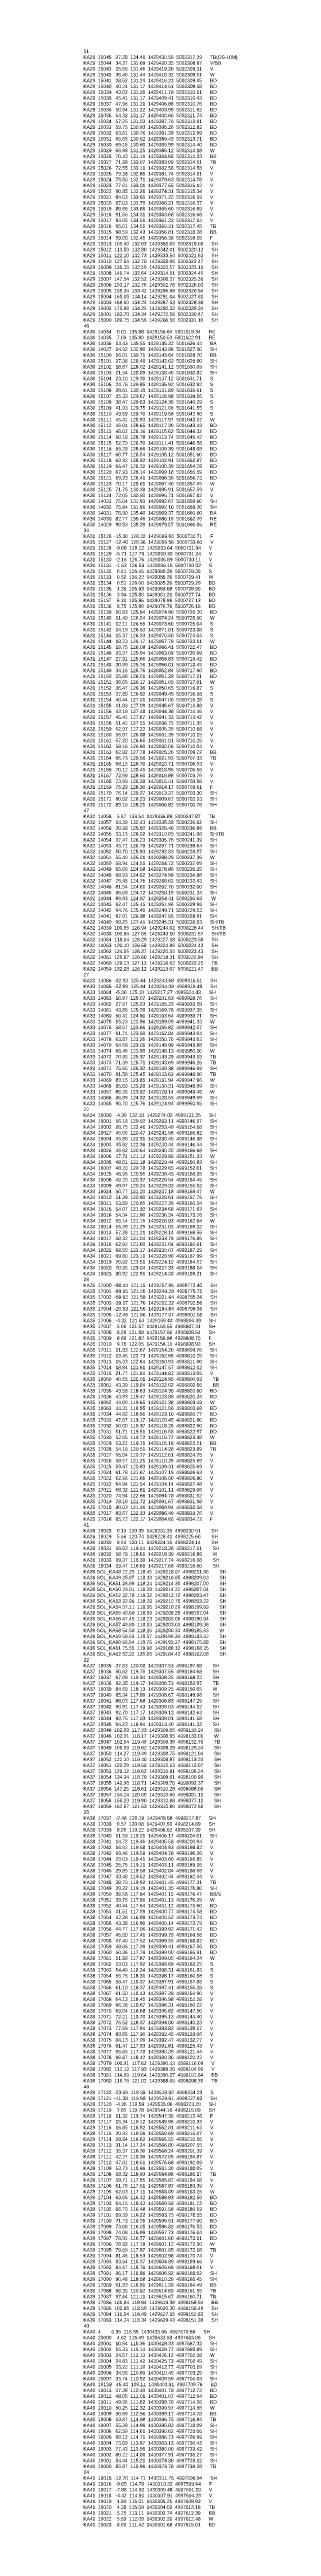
# Model space of a CAD drawing. Header units: millimetres. Extents: x -4102225 to 11595281, y -18031110 to 2286893.
# Drawn here: x 6293416 to 6315495, y 200829 to 555956 of the extents above; entities that cross this region are included whole.
import ezdxf

# ---------------------------------------------------------------- set-up
doc = ezdxf.new("R2010")
doc.units = ezdxf.units.MM
doc.layers.get('0').update_dxf_attribs({"lineweight": 0})
doc.styles.get("Standard").update_dxf_attribs({"font": 'arial.ttf'})

msp = doc.modelspace()

# ---------------------------------------------------------------- texts
at = {"color": 32, "true_color": 0xcd6928}
for s, p in [('51', (6293390, 555456)), ('46', (6293410, 516089)), ('34', (6293389, 486766)), ('47', (6293410, 446599)), ('27', (6293398, 423072)), ('22', (6293398, 403761)), ('28', (6293398, 379373)), ('41', (6293410, 344196)), ('22', (6293398, 324841)), ('25', (6293398, 302985)), ('46', (6293410, 263651)), ('40', (6293410, 229342)), ('24', (6293398, 208361))]:
    msp.add_text(s, height=500, dxfattribs=at).set_placement(p)
at = {"color": 4}
for s, p in [('KA29  15045   27.28  134.41  1429430.56  5002317.39      TB(OS-10M)', (6293367, 554613)), ('KA29  15044   34.37  131.69  1429420.35  5002308.97      V/BB', (6293367, 553771)), ('KA29  15043   35.56  131.46  1429419.20  5002309.31      V', (6293367, 552936)), ('KA29  15042   36.46  131.44  1429418.32  5002309.51      W', (6293367, 552101)), ('KA29  15041   38.52  131.24  1429416.23  5002309.45      BD', (6293367, 551265)), ('KA29  15040   40.24  131.17  1429414.51  5002309.58      BD', (6293367, 550430)), ('KA29  15039   43.02  131.20  1429411.78  5002310.11      BD', (6293367, 549595)), ('KA29  15038   45.41  131.17  1429409.41  5002310.43      BD', (6293367, 548759)), ('KA29  15037   47.96  131.21  1429406.88  5002310.76      BD', (6293367, 547924)), ('KA29  15036   50.94  131.22  1429403.99  5002311.62      BD', (6293367, 547088)), ('KA29  15035   54.32  131.17  1429400.60  5002311.74      BD', (6293367, 546253)), ('KA29  15034   57.25  131.03  1429397.76  5002312.61      BD', (6293367, 545418)), ('KA29  15033   59.75  130.93  1429395.26  5002312.82      BD', (6293367, 544582)), ('KA29  15032   63.61  130.76  1429391.39  5002312.99      BD', (6293367, 543747)), ('KA29  15031   65.65  130.52  1429389.43  5002313.71      BD', (6293367, 542912)), ('KA29  15030   69.16  130.60  1429385.99  5002314.40      BD', (6293367, 542076)), ('KA29  15029   69.98  131.25  1429385.12  5002314.18      W', (6293367, 541241)), ('KA29  15028   70.43  131.19  1429384.68  5002314.23      BB', (6293367, 540405)), ('KA29  15027   71.98  133.07  1429383.09  5002314.11      TB', (6293367, 539570)), ('KA29  15026   72.55  133.11  1429382.58  5002314.56      V', (6293367, 538735)), ('KA29  15025   73.38  132.85  1429381.74  5002314.51      V', (6293367, 537899)), ('KA29  15024   75.50  132.71  1429379.63  5002314.78      V', (6293367, 537064)), ('KA29  15023   77.61  133.01  1429377.55  5002315.12      V', (6293367, 536229)), ('KA29  15022   80.85  133.26  1429374.31  5002315.34      V', (6293367, 535393)), ('KA29  15021   84.03  133.65  1429371.22  5002316.19      V', (6293367, 534558)), ('KA29  15020   87.03  133.79  1429368.21  5002316.37      V', (6293367, 533722)), ('KA29  15019   89.66  133.86  1429365.60  5002316.69      V', (6293367, 532887)), ('KA29  15018   91.56  134.31  1429363.68  5002316.68      V', (6293367, 532052)), ('KA29  15017   94.05  134.51  1429361.23  5002317.14      V', (6293367, 531216)), ('KA29  15016   95.01  134.55  1429360.31  5002317.45      TB', (6293367, 530381)), ('KA29  15015   98.59  132.43  1429356.81  5002318.28      BB', (6293367, 529545)), ('KA29  15014   99.00  132.45  1429356.38  5002318.15      F', (6293367, 528710)), ('KA29  15013  105.40  132.63  1429350.05  5002319.09      SH', (6293367, 527868)), ('KA29  15012  113.50  132.80  1429342.01  5002320.12      SH', (6293367, 527026)), ('KA29  15011  122.10  132.73  1429333.54  5002321.62      SH', (6293367, 526185)), ('KA29  15010  127.64  132.78  1429328.06  5002322.47      SH', (6293367, 525343)), ('KA29  15009  135.15  132.59  1429320.57  5002323.11      SH', (6293367, 524501)), ('KA29  15008  141.74  132.64  1429314.11  5002324.46      SH', (6293367, 523659)), ('KA29  15007  147.54  132.52  1429308.37  5002325.36      SH', (6293367, 522817)), ('KA29  15006  153.17  132.76  1429302.78  5002326.03      SH', (6293367, 521975)), ('KA29  15005  159.34  133.42  1429296.68  5002326.94      SH', (6293367, 521133)), ('KA29  15004  165.05  134.14  1429291.04  5002327.81      SH', (6293367, 520291)), ('KA29  15003  168.60  134.24  1429287.53  5002328.38      SH', (6293367, 519450)), ('KA29  15002  175.88  134.25  1429280.32  5002329.34      SH', (6293367, 518608)), ('KA29  15001  183.70  134.34  1429272.58  5002330.47      SH', (6293367, 517766)), ('KA29  15000  189.75  134.56  1429266.56  5002331.10      SH', (6293367, 516924)), ('KA30  14034    0.01  135.98  1429156.64  5001619.34      RE', (6293367, 515253)), ('KA30  14035    7.06  135.80  1429150.53  5001622.91      RE', (6293367, 514418)), ('KA30  14036   13.43  135.55  1429145.22  5001626.44      BA', (6293367, 513583)), ('KA30  14037   14.92  132.90  1429143.88  5001627.10      SH', (6293367, 512741)), ('KA30  15100   16.01  130.71  1429143.64  5001628.70      BB', (6293367, 511905)), ('KA30  15101   17.36  128.48  1429142.62  5001629.60      SH', (6293367, 511063)), ('KA30  15102   18.87  128.02  1429141.12  5001630.09      SH', (6293367, 510222)), ('KA30  15103   21.54  128.89  1429138.40  5001630.82      SH', (6293367, 509380)), ('KA30  15104   23.10  129.30  1429137.12  5001631.71      S', (6293367, 508538)), ('KA30  15105   24.76  129.85  1429135.92  5001632.92      S', (6293367, 507696)), ('KA30  15106   29.61  130.10  1429131.89  5001635.61      S', (6293367, 506854)), ('KA30  15107   35.33  129.67  1429126.98  5001638.56      S', (6293367, 506012)), ('KA30  15108   38.47  129.83  1429124.36  5001640.29      S', (6293367, 505170)), ('KA30  15109   41.93  129.75  1429121.06  5001641.55      S', (6293367, 504329)), ('KA30  15110   43.69  129.70  1429119.58  5001642.50      S', (6293367, 503487)), ('KA30  15111   45.41  128.93  1429117.97  5001643.17      W', (6293367, 502651)), ('KA30  15112   46.04  128.65  1429117.39  5001643.43      BD', (6293367, 501816)), ('KA30  15113   48.02  128.16  1429115.62  5001644.32      BD', (6293367, 500981)), ('KA30  15114   50.19  128.78  1429113.74  5001645.42      BD', (6293367, 500145)), ('KA30  15115   52.79  128.70  1429111.41  5001646.58      BD', (6293367, 499310)), ('KA30  15116   55.29  128.66  1429109.39  5001648.08      BD', (6293367, 498474)), ('KA30  15117   60.77  128.54  1429105.12  5001651.60      BD', (6293367, 497639)), ('KA30  15118   63.32  128.32  1429102.91  5001652.87      BD', (6293367, 496804)), ('KA30  15119   66.47  128.32  1429100.39  5001654.78      BD', (6293367, 495968)), ('KA30  15120   67.93  128.14  1429099.18  5001655.59      BD', (6293367, 495133)), ('KA30  15121   69.23  128.41  1429098.36  5001656.73      BD', (6293367, 494298)), ('KA30  15123   70.17  128.61  1429097.40  5001657.45      W', (6293367, 493462)), ('KA30  15125   71.76  130.38  1429095.91  5001657.59      V', (6293367, 492627)), ('KA30  15124   72.05  130.50  1429095.71  5001657.82      V', (6293367, 491791)), ('KA30  14033   75.04  131.93  1429092.67  5001658.60      SH', (6293367, 490950)), ('KA30  14032   75.84  131.91  1429092.10  5001659.20      SH', (6293367, 490108)), ('KA30  14031   78.90  135.40  1429089.37  5001660.60      BA', (6293367, 489272)), ('KA30  14030   82.77  135.46  1429086.16  5001662.76      RE', (6293367, 488437)), ('KA30  14029   90.53  135.39  1429079.57  5001666.86      RE', (6293367, 487602)), ('KA31  15126  -15.30  128.32  1429099.60  5000733.71      F', (6293367, 485931)), ('KA31  15127  -12.40  128.36  1429096.56  5000733.60      V', (6293367, 485095)), ('KA31  15128   -9.08  128.22  1429093.64  5000731.94      V', (6293367, 484260)), ('KA31  15129   -5.71  127.73  1429090.30  5000731.24      V', (6293367, 483425)), ('KA31  15130   -2.16  126.76  1429086.89  5000730.11      V', (6293367, 482589)), ('KA31  15131   -1.53  126.53  1429086.15  5000730.02      S', (6293367, 481747)), ('KA31  15132    0.41  126.45  1429085.39  5000729.38      S', (6293367, 480906)), ('KA31  15133    0.50  126.22  1429085.26  5000729.41      W', (6293367, 480070)), ('KA31  15134    0.51  126.00  1429085.29  5000729.29      BD', (6293367, 479235)), ('KA31  15135    1.39  125.93  1429083.68  5000728.99      BD', (6293367, 478399)), ('KA31  15136    3.94  125.80  1429081.31  5000727.74      BD', (6293367, 477564)), ('KA31  15137    6.34  125.85  1429078.99  5000727.13      BD', (6293367, 476729)), ('KA31  15138    8.75  125.90  1429076.76  5000726.18      BD', (6293367, 475893)), ('KA31  15139   10.83  125.94  1429074.90  5000725.20      BD', (6293367, 475058)), ('KA31  15140   11.49  126.24  1429074.24  5000725.10      W', (6293367, 474222)), ('KA31  15141   12.11  126.55  1429073.60  5000725.04      S', (6293367, 473381)), ('KA31  15142   14.19  126.53  1429071.81  5000723.88      S', (6293367, 472539)), ('KA31  15143   15.37  126.33  1429070.50  5000724.04      S', (6293367, 471697)), ('KA31  15144   18.23  126.17  1429067.79  5000723.11      W', (6293367, 470862)), ('KA31  15145   19.75  126.08  1429066.41  5000722.47      BD', (6293367, 470026)), ('KA31  15146   23.37  125.94  1429063.09  5000720.99      BD', (6293367, 469191)), ('KA31  15147   27.91  125.66  1429058.83  5000719.42      BD', (6293367, 468355)), ('KA31  15148   30.89  125.76  1429056.01  5000718.45      BD', (6293367, 467520)), ('KA31  15149   34.16  125.76  1429052.84  5000717.60      BD', (6293367, 466685)), ('KA31  15150   35.66  126.01  1429051.39  5000717.21      BD', (6293367, 465849)), ('KA31  15151   36.05  126.17  1429051.05  5000717.01      W', (6293367, 465014)), ('KA31  15152   36.47  126.36  1429050.65  5000716.87      S', (6293367, 464172)), ('KA31  15153   37.80  126.92  1429049.49  5000716.18      S', (6293367, 463330)), ('KA31  15154   40.44  127.01  1429047.00  5000715.28      S', (6293367, 462488)), ('KA31  15155   41.83  127.09  1429045.67  5000714.88      V', (6293367, 461653)), ('KA31  15156   43.19  127.48  1429044.38  5000714.46      V', (6293367, 460818)), ('KA31  15157   46.41  127.67  1429041.33  5000713.42      V', (6293367, 459982)), ('KA31  15158   51.42  127.55  1429036.75  5000711.35      V', (6293367, 459147)), ('KA31  15159   52.97  127.22  1429035.35  5000710.68      V', (6293367, 458311)), ('KA31  15160   56.87  126.88  1429031.39  5000710.15      V', (6293367, 457476)), ('KA31  15161   57.20  126.65  1429031.01  5000710.25      V', (6293367, 456641)), ('KA31  15162   58.16  126.60  1429030.06  5000710.04      V', (6293367, 455805)), ('KA31  15163   62.82  127.78  1429025.26  5000709.72      BB', (6293367, 454970)), ('KA31  15164   66.73  128.56  1429021.93  5000707.33      TB', (6293367, 454134)), ('KA31  15165   68.15  128.70  1429020.71  5000706.53      V', (6293367, 453299)), ('KA31  15166   70.12  128.45  1429018.96  5000705.56      V', (6293367, 452464)), ('KA31  15167   72.69  128.50  1429016.88  5000703.76      V', (6293367, 451628)), ('KA31  15168   73.99  128.28  1429015.41  5000703.98      V', (6293367, 450793)), ('KA31  15169   75.29  128.30  1429014.17  5000703.61      F', (6293367, 449958)), ('KA31  15170   76.14  128.27  1429013.37  5000703.30      SH', (6293367, 449116)), ('KA31  15171   80.02  128.23  1429009.67  5000702.13      SH', (6293367, 448274)), ('KA31  15172   83.16  128.21  1429006.82  5000700.78      SH', (6293367, 447432)), ('KA32  14058    5.67  133.54  1429336.89  5000247.87      TB', (6293367, 445763)), ('KA32  14057   14.39  132.43  1429335.38  5000236.62      SH', (6293367, 444921)), ('KA32  14056   20.99  125.92  1429325.40  5000236.88      BB', (6293367, 444086)), ('KA32  14055   33.15  126.02  1429310.05  5000241.98      SH/TB', (6293367, 443244)), ('KA32  14054   37.47  126.23  1429305.76  5000241.39      SH', (6293367, 442402)), ('KA32  14053   45.71  126.79  1429297.71  5000239.64      SH', (6293367, 441560)), ('KA32  14052   50.70  125.93  1429292.83  5000238.57      SH', (6293367, 440719)), ('KA32  14051   55.40  125.01  1429288.29  5000237.36      W', (6293367, 439883)), ('KA32  14050   58.94  124.55  1429284.72  5000237.09      SH', (6293367, 439041)), ('KA32  14049   65.06  124.58  1429278.86  5000235.25      SH', (6293367, 438200)), ('KA32  14048   68.93  124.82  1429274.98  5000234.88      SH', (6293367, 437358)), ('KA32  14047   75.45  124.76  1429268.62  5000233.43      SH', (6293367, 436516)), ('KA32  14046   81.54  124.61  1429262.70  5000232.00      SH', (6293367, 435674)), ('KA32  14045   86.09  124.72  1429258.19  5000231.34      SH', (6293367, 434832)), ('KA32  14044   89.93  124.97  1429254.41  5000230.63       W', (6293367, 433997)), ('KA32  14043   92.47  125.45  1429251.96  5000229.96      SH', (6293367, 433155)), ('KA32  14042   94.76  125.40  1429249.71  5000229.53      SH', (6293367, 432313)), ('KA32  14041   97.01  126.38  1429247.56  5000228.81      SH', (6293367, 431471)), ('KA32  14040   99.25  127.41  1429245.31  5000228.63      SH/TB', (6293367, 430629)), ('KA32  14039  100.55  126.94  1429244.02  5000228.44      SH/TB', (6293367, 429787)), ('KA32  14038  100.84  127.06  1429243.10  5000231.67      SH/TB', (6293367, 428946)), ('KA32  14064  118.04  126.29  1429227.18  5000223.58      SH', (6293367, 428104)), ('KA32  14063  120.10  126.58  1429224.89  5000224.43      SH', (6293367, 427262)), ('KA32  14062  124.55  126.27  1429220.55  5000223.43      SH', (6293367, 426420)), ('KA32  14061  126.87  126.60  1429218.31  5000222.84      SH', (6293367, 425578)), ('KA32  14060  129.23  127.13  1429216.02  5000222.25      TB', (6293367, 424743)), ('KA32  14059  132.28  126.12  1429213.07  5000221.47      BB', (6293367, 423907)), ('KA33  14086  -32.93  125.44  1429243.68  4999916.51      SH', (6293367, 422230)), ('KA33  14085  -22.89  125.44  1429234.09  4999919.49      SH', (6293367, 421388)), ('KA33  14084   -5.36  125.10  1429217.27  4999924.43      SH', (6293367, 420546)), ('KA33  14083   10.87  125.07  1429201.63  4999928.76      SH', (6293367, 419705)), ('KA33  14082   27.97  125.23  1429185.23  4999933.59      SH', (6293367, 418863)), ('KA33  14081   43.86  125.39  1429169.78  4999937.35      SH', (6293367, 418021)), ('KA33  14080   50.41  124.90  1429163.64  4999939.71      SH', (6293367, 417179)), ('KA33  14075   55.23  123.96  1429159.09  4999941.33      W', (6293367, 416344)), ('KA33  14076   58.57  123.66  1429155.82  4999942.07      SH', (6293367, 415502)), ('KA33  14077   61.71  123.50  1429152.84  4999943.04      SH', (6293367, 414660)), ('KA33  14078   63.87  123.26  1429150.76  4999943.63      SH', (6293367, 413818)), ('KA33  14079   64.68  123.05  1429149.99  4999943.88      SH', (6293367, 412976)), ('KA33  14074   68.46  123.99  1429148.13  4999950.20      W', (6293367, 412141)), ('KA33  14072   70.95  125.37  1429143.29  4999943.15      TB', (6293367, 411305)), ('KA33  14073   71.39  125.71  1429143.69  4999946.26      TB', (6293367, 410470)), ('KA33  14071   75.65  125.32  1429139.38  4999946.69      SH', (6293367, 409628)), ('KA33  14070   81.58  125.45  1429133.62  4999948.10      TB', (6293367, 408793)), ('KA33  14069   83.15  123.85  1429131.94  4999947.96      W', (6293367, 407957)), ('KA33  14068   85.00  123.28  1429130.31  4999948.99      SH', (6293367, 407116)), ('KA33  14067   86.26  123.92  1429129.14  4999949.46      W', (6293367, 406280)), ('KA33  14066   86.89  124.32  1429128.55  4999949.69      SH', (6293367, 405438)), ('KA33  14065   90.70  125.76  1429124.94  4999950.95      SH', (6293367, 404596)), ('KA34  18000   -4.39  132.10  1429274.02  4999131.25      SH', (6293367, 402919)), ('KA34  18001   16.18  129.02  1429263.11  4999146.57      SH', (6293367, 402077)), ('KA34  18002   28.75  122.46  1429253.49  4999154.68      SH', (6293367, 401235)), ('KA34  18027   45.06  120.47  1429241.58  4999165.82      SH', (6293367, 400394)), ('KA34  18004   45.80  122.31  1429230.45  4999146.38      SH', (6293367, 399552)), ('KA34  18003   45.82  122.36  1429230.44  4999146.44      SH', (6293367, 398710)), ('KA34  18026   46.62  120.64  1429240.25  4999166.68      SH', (6293367, 397868)), ('KA34  18006   47.74  121.12  1429229.86  4999151.23      W', (6293367, 397033)), ('KA34  18005   48.01  121.18  1429229.44  4999150.83      SH', (6293367, 396191)), ('KA34  18007   48.20  120.78  1429229.65  4999152.01      SH', (6293367, 395349)), ('KA34  18025   48.96  120.95  1429238.43  4999168.15      SH', (6293367, 394507)), ('KA34  18008   49.20  120.37  1429229.54  4999154.49      SH', (6293367, 393665)), ('KA34  18009   49.97  120.24  1429229.32  4999155.92      SH', (6293367, 392823)), ('KA34  18024   50.77  121.20  1429237.18  4999169.47      W', (6293367, 391988)), ('KA34  18010   51.39  120.60  1429228.61  4999157.76      SH', (6293367, 391146)), ('KA34  18011   53.59  120.85  1429227.39  4999160.24      SH', (6293367, 390304)), ('KA34  18015   54.07  121.32  1429234.68  4999171.63      SH', (6293367, 389462)), ('KA34  18016   54.34  121.90  1429236.34  4999173.78      SH', (6293367, 388621)), ('KA34  18012   55.14  121.15  1429226.93  4999162.64      W', (6293367, 387785)), ('KA34  18014   55.39  121.29  1429231.05  4999169.32      SH', (6293367, 386943)), ('KA34  18013   57.28  121.21  1429228.14  4999168.56      SH', (6293367, 386101)), ('KA34  18017   58.32  121.04  1429233.79  4999176.86      SH', (6293367, 385260)), ('KA34  18018   62.92  121.60  1429231.04  4999180.61      SH', (6293367, 384418)), ('KA34  18022   68.50  123.17  1429230.07  4999187.29      SH', (6293367, 383576)), ('KA34  18021   69.80  123.11  1429228.90  4999187.99      SH', (6293367, 382734)), ('KA34  18019   70.62  123.51  1429224.12  4999184.57      SH', (6293367, 381892)), ('KA34  18020   70.95  123.04  1429227.33  4999188.14      SH', (6293367, 381050)), ('KA34  18023   80.92  122.91  1429214.38  4999189.21      SH', (6293367, 380208)), ('KA35  17000  -98.44  121.15  1429257.95  4998772.40      SH', (6293367, 378531)), ('KA35  17001  -89.16  121.26  1429249.29  4998775.75      SH', (6293367, 377689)), ('KA35  17002  -59.92  121.58  1429221.64  4998785.26      SH', (6293367, 376847)), ('KA35  17003  -39.17  121.76  1429202.22  4998792.56      SH', (6293367, 376006)), ('KA35  17004  -20.53  121.55  1429184.84  4998799.35      SH', (6293367, 375164)), ('KA35  17005  -12.46  121.66  1429177.07  4998801.58      SH', (6293367, 374322)), ('KA35  17006   -4.32  121.63  1429169.43  4998804.39      SH', (6293367, 373480)), ('KA35  17007    5.06  121.57  1429160.55  4998807.41      SH', (6293367, 372638)), ('KA35  17008    8.26  121.68  1429157.56  4998808.54      SH', (6293367, 371796)), ('KA35  17009    8.88  121.82  1429156.98  4998808.75      F', (6293367, 370961)), ('KA35  17010    9.76  122.05  1429156.11  4998808.93      SH', (6293367, 370119)), ('KA35  17011   11.83  122.67  1429154.20  4998809.76      SH', (6293367, 369277)), ('KA35  17012   13.45  122.73  1429152.66  4998810.25      SH', (6293367, 368435)), ('KA35  17013   15.33  122.64  1429150.93  4998811.00      SH', (6293367, 367593)), ('KA35  17014   18.84  121.61  1429147.57  4998812.02      SH', (6293367, 366752)), ('KA35  17015   21.77  121.84  1429144.83  4998813.06      V', (6293367, 365916)), ('KA35  18060   40.65  122.01  1429124.95  4998800.93        TB', (6293367, 365081)), ('KA35  18061   43.39  119.84  1429122.02  4998802.86        BB', (6293367, 364245)), ('KA35  17035   43.58  118.63  1429124.36  4998820.60      BD', (6293367, 363410)), ('KA35  17036   43.93  119.47  1429123.86  4998820.24      BD', (6293367, 362575)), ('KA35  18062   44.00  119.65  1429121.38  4998803.43      W', (6293367, 361739)), ('KA35  18063   44.31  118.95  1429121.06  4998803.68      BD', (6293367, 360904)), ('KA35  17034   44.82  118.91  1429123.10  4998820.77      BD', (6293367, 360069)), ('KA35  17033   47.67  119.17  1429120.45  4998821.80      BD', (6293367, 359233)), ('KA35  17032   50.00  119.37  1429118.26  4998822.60      BD', (6293367, 358398)), ('KA35  17031   51.71  119.51  1429116.58  4998822.97      BD', (6293367, 357562)), ('KA35  17030   52.65  119.72  1429115.72  4998823.38      W', (6293367, 356727)), ('KA35  17029   53.21  119.71  1429115.18  4998823.51      BB', (6293367, 355892)), ('KA35  17028   54.18  120.51  1429114.28  4998823.89      TB', (6293367, 355056)), ('KA35  17027   56.04  120.77  1429112.61  4998824.75      V', (6293367, 354221)), ('KA35  17026   58.57  121.21  1429110.26  4998825.69      V', (6293367, 353386)), ('KA35  17025   59.47  120.83  1429109.31  4998825.69      V', (6293367, 352550)), ('KA35  17024   61.78  121.67  1429107.19  4998826.63      V', (6293367, 351715)), ('KA35  17023   62.96  121.66  1429106.00  4998826.80      V', (6293367, 350879)), ('KA35  17022   64.94  121.54  1429104.14  4998827.48      V', (6293367, 350044)), ('KA35  17021   68.32  121.81  1429101.11  4998829.06      V', (6293367, 349209)), ('KA35  17020   74.94  122.66  1429094.78  4998831.02      V', (6293367, 348373)), ('KA35  17019   78.19  121.72  1429091.67  4998831.98      V', (6293367, 347538)), ('KA35  17018   80.03  121.46  1429089.94  4998832.58      V', (6293367, 346702)), ('KA35  17017   83.67  122.33  1429086.49  4998833.76      V', (6293367, 345867)), ('KA35  17016   85.72  122.17  1429084.66  4998834.72      F', (6293367, 345032)), ('KA36  18028    0.13  120.39  1429231.35  4998230.51        SH', (6293367, 343354)), ('KA36  18029    5.66  120.74  1429228.41  4998225.60        SH', (6293367, 342513)), ('KA36  18030    9.63  120.11  1429224.10  4998224.14        SH', (6293367, 341671)), ('KA36  18031   18.63  119.44  1429218.36  4998217.11        SH', (6293367, 340829)), ('KA36  18032   18.79  118.61  1429218.39  4998216.86        W', (6293367, 339994)), ('KA36  18033   19.37  118.38  1429217.74  4998216.68        SH', (6293367, 339152)), ('KA36  18034   19.47  118.69  1429217.68  4998216.60        SH', (6293367, 338310)), ('KA36 SOL_KA48 22.25  118.45  1429218.97  4998211.96        SH', (6293367, 337468)), ('KA36 SOL_KA49 25.97  118.33  1429216.65  4998209.03        SH', (6293367, 336625)), ('KA36 SOL_KA51 28.99  118.24  1429214.30  4998207.00        SH', (6293367, 335783)), ('KA36 SOL_KA50 29.01  118.28  1429214.22  4998207.04        SH', (6293367, 334941)), ('KA36 SOL_KA52 32.78  118.32  1429212.72  4998203.47        SH', (6293367, 334099)), ('KA36 SOL_KA53 32.96  118.29  1429212.76  4998203.22        SH', (6293367, 333257)), ('KA36 SOL_KA54 37.11  118.36  1429210.29  4998199.89        SH', (6293367, 332414)), ('KA36 SOL_KA55 40.60  118.59  1429208.28  4998197.04        SH', (6293367, 331572)), ('KA36 SOL_KA56 47.45  118.23  1429205.06  4998190.94        SH', (6293367, 330730)), ('KA36 SOL_KA57 49.90  118.13  1429203.03  4998189.36        SH', (6293367, 329888)), ('KA36 SOL_KA58 54.50  118.25  1429200.33  4998185.63        W', (6293367, 329046)), ('KA36 SOL_KA59 58.63  119.57  1429196.34  4998183.42        SH', (6293367, 328203)), ('KA36 SOL_KA60 66.54  119.76  1429193.27  4998175.88        SH', (6293367, 327361)), ('KA36 SOL_KA61 75.55  119.98  1429188.32  4998168.35        SH', (6293367, 326519)), ('KA36 SOL_KA62 82.92  120.08  1429184.42  4998162.08        SH', (6293367, 325677)), ('KA37  18035   37.63  120.08  1429307.53  4998197.68        SH', (6293367, 324000)), ('KA37  18036   50.62  119.75  1429307.56  4998184.68        SH', (6293367, 323158)), ('KA37  18037   67.09  119.34  1429308.25  4998168.22        SH', (6293367, 322316)), ('KA37  18038   82.35  119.17  1429308.73  4998152.97        TB', (6293367, 321480)), ('KA37  18039   84.69  118.13  1429309.25  4998150.65        W', (6293367, 320645)), ('KA37  18040   85.34  117.99  1429308.67  4998149.98        SH', (6293367, 319803)), ('KA37  18041   88.03  117.68  1429308.83  4998147.29        SH', (6293367, 318961)), ('KA37  18042   90.81  117.43  1429309.03  4998144.52        SH', (6293367, 318119)), ('KA37  18043   92.70  117.17  1429309.13  4998142.63        SH', (6293367, 317278)), ('KA37  18044   93.75  117.03  1429309.01  4998141.58        SH', (6293367, 316436)), ('KA37  18045   94.23  116.94  1429313.40  4998141.32        SH', (6293367, 315594)), ('KA37  18048  102.08  117.33  1429309.05  4998133.24        SH', (6293367, 314752)), ('KA37  18046  102.31  118.17  1429308.95  4998133.01        W', (6293367, 313917)), ('KA37  18047  102.54  119.49  1429309.36  4998132.79        TB', (6293367, 313081)), ('KA37  18049  106.09  119.62  1429309.29  4998129.24        SH', (6293367, 312239)), ('KA37  18050  114.27  119.49  1429308.75  4998121.04        SH', (6293367, 311398)), ('KA37  18052  122.10  119.40  1429309.87  4998113.24        SH', (6293367, 310556)), ('KA37  18051  122.28  119.58  1429310.13  4998113.07        SH', (6293367, 309714)), ('KA37  18053  129.12  118.62  1429310.81  4998106.24        SH', (6293367, 308872)), ('KA37  18054  134.34  118.79  1429309.61  4998100.99        SH', (6293367, 308030)), ('KA37  18055  142.96  118.71  1429309.76  4998092.37        SH', (6293367, 307188)), ('KA37  18056  147.25  118.61  1429310.28  4998088.09        SH', (6293367, 306346)), ('KA37  18057  154.24  120.00  1429310.66  4998081.11        SH', (6293367, 305505)), ('KA37  18058  158.23  119.90  1429310.88  4998077.12        SH', (6293367, 304663)), ('KA37  18059  162.67  121.53  1429310.80  4998072.68        SH', (6293367, 303821)), ('KA38  17037   -2.48  120.19  1429408.58  4998217.87      SH', (6293367, 302144)), ('KA38  17038    0.57  120.08  1429407.93  4998214.89      SH', (6293367, 301302)), ('KA38  17039    8.20  119.22  1429406.52  4998207.39      SH', (6293367, 300460)), ('KA38  17040   11.59  119.21  1429406.17  4998204.01      SH', (6293367, 299618)), ('KA38  17041   14.72  119.46  1429405.58  4998200.94      V', (6293367, 298783)), ('KA38  17042   16.92  119.58  1429404.93  4998198.82      V', (6293367, 297947)), ('KA38  17043   19.46  119.58  1429404.78  4998196.26      V', (6293367, 297112)), ('KA38  17044   23.03  119.41  1429403.60  4998192.85      V', (6293367, 296276)), ('KA38  17045   26.75  119.11  1429403.11  4998189.16      V', (6293367, 295441)), ('KA38  17046   29.85  119.58  1429402.84  4998186.06      V', (6293367, 294606)), ('KA38  17047   33.48  119.52  1429402.44  4998182.44      V', (6293367, 293770)), ('KA38  17048   38.70  119.92  1429401.45  4998177.31      TB', (6293367, 292935)), ('KA38  17049   39.22  119.19  1429401.35  4998176.80      SH', (6293367, 292093)), ('KA38  17050   39.58  117.94  1429401.15  4998176.47      BB/S', (6293367, 291251)), ('KA38  17051   39.76  117.91  1429401.13  4998176.29      W', (6293367, 290416)), ('KA38  17052   40.44  117.64  1429401.12  4998175.60      BD', (6293367, 289580)), ('KA38  17053   41.51  117.39  1429400.77  4998174.58      BD', (6293367, 288745)), ('KA38  17054   42.38  116.99  1429400.52  4998173.74      BD', (6293367, 287910)), ('KA38  17055   43.38  116.90  1429400.14  4998172.79      BD', (6293367, 287074)), ('KA38  17056   44.77  117.06  1429399.92  4998171.42      BD', (6293367, 286239)), ('KA38  17057   46.60  117.41  1429399.79  4998169.58      BD', (6293367, 285404)), ('KA38  17058   47.40  117.52  1429399.55  4998168.82      BD', (6293367, 284568)), ('KA38  17059   48.66  117.39  1429399.41  4998167.56      BD', (6293367, 283733)), ('KA38  17060   50.36  117.76  1429399.00  4998165.91      BD', (6293367, 282897)), ('KA38  17061   51.99  117.87  1429399.05  4998164.24      W', (6293367, 282062)), ('KA38  17062   53.03  117.92  1429398.69  4998163.25      S', (6293367, 281220)), ('KA38  17063   54.49  118.24  1429398.31  4998161.83      S', (6293367, 280378)), ('KA38  17064   55.75  118.31  1429398.17  4998160.58      S', (6293367, 279536)), ('KA38  17065   58.47  118.37  1429397.91  4998157.86      S', (6293367, 278695)), ('KA38  17066   61.10  118.37  1429397.41  4998155.28      S', (6293367, 277853)), ('KA38  17067   61.50  118.43  1429397.28  4998154.90      V', (6293367, 277017)), ('KA38  17068   64.13  118.45  1429396.98  4998152.28      V', (6293367, 276182)), ('KA38  17069   66.28  118.67  1429396.31  4998150.22      V', (6293367, 275347)), ('KA38  17070   69.04  118.68  1429395.82  4998147.50      V', (6293367, 274511)), ('KA38  17071   72.21  118.70  1429395.13  4998144.40      V', (6293367, 273676)), ('KA38  17072   76.52  118.37  1429394.00  4998140.23      V', (6293367, 272840)), ('KA38  17073   77.59  117.94  1429393.82  4998139.17      V', (6293367, 272005)), ('KA38  17074   83.85  117.30  1429392.45  4998133.06      V', (6293367, 271170)), ('KA38  17075   84.13  117.09  1429392.47  4998132.77      V', (6293367, 270334)), ('KA38  17076   91.47  117.33  1429391.81  4998125.43      V', (6293367, 269499)), ('KA38  17077   95.65  117.78  1429390.39  4998121.44      V', (6293367, 268664)), ('KA38  17078   96.87  118.42  1429390.30  4998120.22      V', (6293367, 267828)), ('KA38  17079  100.91  117.62  1429390.43  4998116.09      V', (6293367, 266993)), ('KA38  17082  112.13  117.93  1429389.20  4998104.91      V', (6293367, 266157)), ('KA38  17081  114.99  119.64  1429390.27  4998101.84      BB', (6293367, 265322)), ('KA38  17080  118.78  121.02  1429388.05  4998098.36      TB', (6293367, 264487)), ('KA39  17122  -23.09  119.39  1429519.92  4998234.23      S', (6293367, 262809)), ('KA39  17121  -11.38  119.59  1429529.61  4998227.63      SH', (6293367, 261968)), ('KA39  17120   -4.36  119.59  1429535.06  4998223.20      SH', (6293367, 261126)), ('KA39  17119    7.85  119.78  1429544.16  4998215.09      SH', (6293367, 260284)), ('KA39  17118   11.32  119.74  1429547.36  4998213.48      F', (6293367, 259448)), ('KA39  17117   15.34  119.12  1429549.96  4998210.33      V', (6293367, 258613)), ('KA39  17116   16.85  118.82  1429552.81  4998211.63      V', (6293367, 257778)), ('KA39  17115   20.92  119.06  1429558.69  4998215.07      V', (6293367, 256942)), ('KA39  17114   28.84  118.62  1429565.55  4998210.56      V', (6293367, 256107)), ('KA39  17113   31.14  117.24  1429566.80  4998207.55      V', (6293367, 255272)), ('KA39  17112   35.37  118.30  1429568.24  4998201.39      V', (6293367, 254436)), ('KA39  17111   42.27  118.36  1429572.09  4998194.87      V', (6293367, 253601)), ('KA39  17110   47.61  118.51  1429576.68  4998192.09      V', (6293367, 252765)), ('KA39  17109   53.73  118.66  1429581.30  4998188.05      V', (6293367, 251930)), ('KA39  17108   58.32  118.93  1429584.88  4998185.17      TB', (6293367, 251095)), ('KA39  17107   59.71  117.95  1429585.87  4998184.18      V', (6293367, 250259)), ('KA39  17106   61.78  117.51  1429587.87  4998183.39      V', (6293367, 249424)), ('KA39  17105   62.03  117.11  1429588.00  4998183.15      W', (6293367, 248589)), ('KA39  17104   63.05  116.42  1429588.83  4998182.56      BD', (6293367, 247753)), ('KA39  17103   64.15  116.43  1429589.58  4998181.72      BD', (6293367, 246918)), ('KA39  17102   66.70  116.48  1429591.58  4998180.13      BD', (6293367, 246082)), ('KA39  17101   69.39  116.22  1429593.75  4998178.55      BD', (6293367, 245247)), ('KA39  17100   71.73  116.26  1429595.51  4998177.00      BD', (6293367, 244412)), ('KA39  17099   73.06  116.05  1429596.82  4998176.53      BD', (6293367, 243576)), ('KA39  17098   74.08  115.99  1429597.73  4998176.04      BD', (6293367, 242741)), ('KA39  17097   78.91  116.77  1429601.60  4998173.11      BD', (6293367, 241906)), ('KA39  17096   78.92  117.19  1429601.12  4998172.50      W', (6293367, 241070)), ('KA39  17095   79.69  117.97  1429601.85  4998172.18      TB', (6293367, 240235)), ('KA39  17094   81.46  118.53  1429602.98  4998170.74      V', (6293367, 239399)), ('KA39  17093   83.64  118.37  1429604.89  4998169.66      V', (6293367, 238564)), ('KA39  17092   84.67  118.76  1429605.69  4998169.01      V', (6293367, 237729)), ('KA39  17091   86.17  118.86  1429606.82  4998168.02      SH', (6293367, 236887)), ('KA39  17090   90.48  118.58  1429610.29  4998165.45      SH', (6293367, 236045)), ('KA39  17089   91.93  118.91  1429611.38  4998164.49      BB', (6293367, 235210)), ('KA39  17088   96.35  120.92  1429614.69  4998161.55      TB', (6293367, 234374)), ('KA39  17087   97.64  121.11  1429615.67  4998160.71      TB', (6293367, 233539)), ('KA39  17086  101.84  118.94  1429619.38  4998158.64      BB', (6293367, 232703)), ('KA39  17085  102.66  118.59  1429620.30  4998158.49      SH', (6293367, 231862)), ('KA39  17084  111.54  118.49  1429627.15  4998152.83      SH', (6293367, 231020)), ('KA39  17083  114.24  118.34  1429629.43  4998151.38      SH', (6293367, 230178)), ('KA40  4        0.35  116.35  1430435.65  4997679.59      SH', (6293367, 228501)), ('KA40  20000    4.62  115.49  1430432.58  4997683.06      SH', (6293367, 227659)), ('KA40  20001   10.64  115.36  1430428.33  4997687.32      SH', (6293367, 226817)), ('KA40  20002   15.33  115.14  1430429.77  4997693.89      SH', (6293367, 225975)), ('KA40  20003   24.57  113.13  1430426.12  4997702.38      W', (6293367, 225140)), ('KA40  20004   24.83  111.42  1430425.73  4997702.49      SH', (6293367, 224298)), ('KA40  20005   33.22  111.10  1430412.77  4997703.69      SH', (6293367, 223456)), ('KA40  20006   34.55  110.89  1430410.49  4997703.25      SH', (6293367, 222614)), ('KA40  20007   35.74  110.92  1430409.59  4997704.03      SH', (6293367, 221772)), ('KA40  1913B   45.40  109.11  1430403.81  4997709.76      BD', (6293367, 220937)), ('KA40  19013   47.38  110.40  1430401.78  4997712.72      BD', (6293367, 220101)), ('KA40  19012   48.05  111.01  1430401.07  4997712.94      BD', (6293367, 219266)), ('KA40  19011   49.96  111.82  1430399.78  4997714.36      BD', (6293367, 218431)), ('KA40  19010   50.25  112.32  1430399.57  4997714.56      W', (6293367, 217595)), ('KA40  19009   50.69  112.56  1430399.17  4997714.78      BB', (6293367, 216760)), ('KA40  19008   53.87  114.98  1430396.75  4997716.84      TB', (6293367, 215925)), ('KA40  19007   55.39  114.96  1430395.83  4997718.09      SH', (6293367, 215083)), ('KA40  19006   62.59  114.61  1430390.62  4997723.06      SH', (6293367, 214241)), ('KA40  19005   68.12  114.71  1430386.73  4997726.99      SH', (6293367, 213399)), ('KA40  19004   73.09  113.97  1430383.13  4997730.42      SH', (6293367, 212557)), ('KA40  19003   77.43  113.95  1430380.00  4997733.42      SH', (6293367, 211715)), ('KA40  19002   80.22  114.86  1430377.91  4997735.27      SH', (6293367, 210873)), ('KA40  19001   84.44  115.21  1430374.80  4997738.12      SH', (6293367, 210031)), ('KA40  19000   85.97  115.96  1430373.78  4997739.28      TB', (6293367, 209196)), ('KA41  19015  -12.70  114.71  1430311.75  4997596.94      SH', (6293367, 207519)), ('KA41  19016   -9.65  114.78  1430310.32  4997599.64      F', (6293367, 206683)), ('KA41  19017   -7.88  114.92  1430309.48  4997601.20      V', (6293367, 205848)), ('KA41  19018   -4.42  114.93  1430307.91  4997604.28      V', (6293367, 205013)), ('KA41  19019    1.84  115.01  1430305.21  4997609.93      V', (6293367, 204177)), ('KA41  19020    4.38  115.08  1430304.02  4997612.18      TB', (6293367, 203342)), ('KA41  19021    5.25  113.11  1430302.74  4997612.39      BB', (6293367, 202507)), ('KA41  19022    5.59  112.09  1430302.31  4997612.48      W', (6293367, 201671)), ('KA41  19023    8.00  111.42  1430301.68  4997615.01      BD', (6293367, 200836))]:
    msp.add_text(s, height=500, dxfattribs=at).set_placement(p)

doc.saveas('drawing.dxf')
